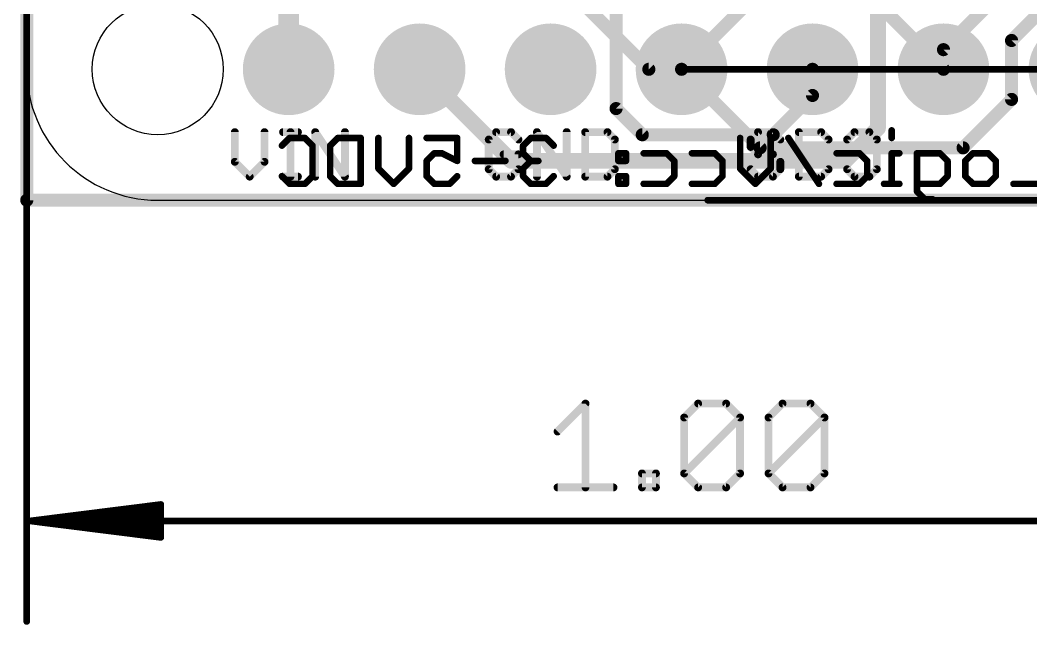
# Model space of a CAD drawing. Extents: x -3.6 to 34.1, y -8.2 to 24.4.
# Drawn here: x -0.13 to 19.47, y -8.24 to 3.49 of the extents above; entities that cross this region are included whole.
import ezdxf

# ---------------------------------------------------------------- set-up
doc = ezdxf.new("R2010")
doc.units = 0
for name, color, linetype in [('1', 12, 'CONTINUOUS'), ('16', 5, 'CONTINUOUS'), ('17', 110, 'CONTINUOUS'), ('20', 53, 'CONTINUOUS'), ('21', 40, 'CONTINUOUS'), ('22', 6, 'CONTINUOUS'), ('23', 40, 'CONTINUOUS'), ('47', 253, 'CONTINUOUS')]:
    doc.layers.add(name, color=color, linetype=linetype)

# ---------------------------------------------------------------- blocks, each defined once
blk = doc.blocks.new('ROUNDP')
at = {"const_width": 0.5}
blk.add_lwpolyline([(0, -0.25, 1), (0, 0.25, 1), (0, -0.25)], format="xyb", dxfattribs=at)

msp = doc.modelspace()

# ---------------------------------------------------------------- linework, layer by layer
at = {"layer": '1'}
for points, const_width in [([(0, 0), (0, 17.78)], 0.254), ([(15.991, 5.831), (12.7, 2.54)], 0.254), ([(11.43, 5.3204), (11.43, 1.778)], 0.254), ([(16.51, 1.397), (16.51, 4.826)], 0.3048), ([(5.08, 2.54), (5.08, 3.998)], 0.4064), ([(17.78, 2.921), (18.669, 3.81)], 0.254), ([(17.78, 2.54), (17.78, 2.921)], 0.254), ([(7.62, 2.54), (9.398, 0.762)], 0.3048), ([(15.24, 2.032), (15.24, 2.54)], 0.254), ([(14.478, 1.27), (15.24, 2.032)], 0.254), ([(11.43, 1.778), (11.938, 1.27)], 0.254), ([(11.938, 1.27), (14.478, 1.27)], 0.254), ([(15.875, 0.762), (16.51, 1.397)], 0.3048), ([(9.398, 0.762), (15.875, 0.762)], 0.3048), ([(25.4, 0), (0, 0)], 0.254)]:
    msp.add_lwpolyline(points, dxfattribs=dict(at, const_width=const_width))
for points, const_width in [([(17.8435, 2.921, 1), (17.7165, 2.921)], 0.127), ([(17.7351, 2.9659, 1), (17.8249, 2.8761)], 0.127), ([(4.9784, 2.54, 1), (5.1816, 2.54)], 0.2032), ([(7.6739, 2.5939, 1), (7.5661, 2.4861)], 0.1524), ([(12.6551, 2.5849, 1), (12.7449, 2.4951)], 0.127), ([(15.3035, 2.54, 1), (15.1765, 2.54)], 0.127), ([(17.7165, 2.54, 1), (17.8435, 2.54)], 0.127), ([(15.2849, 1.9871, 1), (15.1951, 2.0769)], 0.127), ([(15.1765, 2.032, 1), (15.3035, 2.032)], 0.127), ([(11.4749, 1.8229, 1), (11.3851, 1.7331)], 0.127), ([(11.3665, 1.778, 1), (11.4935, 1.778)], 0.127), ([(11.938, 1.3335, 1), (11.938, 1.2065)], 0.127), ([(11.8931, 1.2251, 1), (11.9829, 1.3149)], 0.127), ([(14.4331, 1.3149, 1), (14.5229, 1.2251)], 0.127), ([(14.478, 1.2065, 1), (14.478, 1.3335)], 0.127), ([(16.4338, 1.397, 1), (16.5862, 1.397)], 0.1524), ([(16.5639, 1.3431, 1), (16.4561, 1.4509)], 0.1524), ([(9.398, 0.8382, 1), (9.398, 0.6858)], 0.1524), ([(9.3441, 0.7081, 1), (9.4519, 0.8159)], 0.1524), ([(15.8211, 0.8159, 1), (15.9289, 0.7081)], 0.1524), ([(15.875, 0.6858, 1), (15.875, 0.8382)], 0.1524), ([(0, 0.0635, 1), (0, -0.0635)], 0.127), ([(-0.0635, 0, 1), (0.0635, 0)], 0.127)]:
    msp.add_lwpolyline(points, format="xyb", dxfattribs=dict(at, const_width=const_width))
at = {"layer": '16', "const_width": 0.254}
for points in [[(0, 0), (0, 17.78)], [(12.065, 2.54), (7.747, 6.858)], [(19.1008, 3.0988), (21.844, 5.842)], [(16.383, 3.937), (17.78, 2.54)], [(19.1008, 1.9558), (19.1008, 3.0988)], [(12.065, 2.54), (12.7, 2.54)], [(12.7, 2.54), (14.224, 1.016)], [(18.161, 1.016), (19.1008, 1.9558)], [(14.224, 1.016), (18.161, 1.016)], [(25.4, 0), (0, 0)]]:
    msp.add_lwpolyline(points, dxfattribs=at)
at = {"layer": '16', "const_width": 0.127}
for points in [[(19.1643, 3.0988, 1), (19.0373, 3.0988)], [(19.0559, 3.1437, 1), (19.1457, 3.0539)], [(12.065, 2.6035, 1), (12.065, 2.4765)], [(12.0201, 2.4951, 1), (12.1099, 2.5849)], [(12.7449, 2.5849, 1), (12.6551, 2.4951)], [(12.7, 2.4765, 1), (12.7, 2.6035)], [(17.7351, 2.4951, 1), (17.8249, 2.5849)], [(19.0373, 1.9558, 1), (19.1643, 1.9558)], [(19.1457, 1.9109, 1), (19.0559, 2.0007)], [(14.224, 1.0795, 1), (14.224, 0.9525)], [(14.1791, 0.9711, 1), (14.2689, 1.0609)], [(18.1161, 1.0609, 1), (18.2059, 0.9711)], [(18.161, 0.9525, 1), (18.161, 1.0795)], [(0, 0.0635, 1), (0, -0.0635)], [(-0.0635, 0, 1), (0.0635, 0)]]:
    msp.add_lwpolyline(points, format="xyb", dxfattribs=at)
at = {"layer": '20'}
for p, q in [((0, 15.24), (0, 2.54)), ((2.54, 0), (22.86, 0))]:
    msp.add_line(p, q, dxfattribs=at)
msp.add_circle((2.54, 2.54), 1.27, dxfattribs=at)
msp.add_arc((2.54, 2.54), 2.54, 180, 270, dxfattribs=at)
at = {"layer": '21', "const_width": 0.1524}
for points in [[(4.0358, 1.3215), (4.0358, 0.7453)], [(4.6121, 0.7453), (4.6121, 1.3215)], [(4.9714, 1.3215), (5.2595, 1.3215)], [(5.1154, 0.4572), (5.1154, 1.3215)], [(5.595, 0.4572), (5.595, 1.3215)], [(5.595, 1.3215), (6.1713, 0.4572)], [(6.1713, 0.4572), (6.1713, 1.3215)], [(9.104, 1.3215), (8.9599, 1.1775)], [(9.3921, 1.3215), (9.104, 1.3215)], [(9.5361, 1.1775), (9.3921, 1.3215)], [(9.8954, 0.4572), (9.8954, 1.3215)], [(9.8954, 1.3215), (10.4717, 0.4572)], [(10.4717, 0.4572), (10.4717, 1.3215)], [(10.831, 1.3215), (10.831, 0.4572)], [(11.2631, 1.3215), (10.831, 1.3215)], [(11.4072, 1.1775), (11.2631, 1.3215)], [(14.184, 1.3215), (14.0399, 1.1775)], [(14.4721, 1.3215), (14.184, 1.3215)], [(14.6161, 1.1775), (14.4721, 1.3215)], [(14.9754, 1.3215), (14.9754, 0.4572)], [(15.4076, 1.3215), (14.9754, 1.3215)], [(15.5517, 1.1775), (15.4076, 1.3215)], [(16.055, 1.3215), (15.911, 1.1775)], [(16.3431, 1.3215), (16.055, 1.3215)], [(16.4872, 1.1775), (16.3431, 1.3215)], [(8.9599, 1.1775), (8.9599, 0.6013)], [(11.4072, 0.6013), (11.4072, 1.1775)], [(14.0399, 1.1775), (14.0399, 1.0334)], [(15.5517, 0.6013), (15.5517, 1.1775)], [(15.911, 1.1775), (15.911, 0.6013)], [(16.4872, 0.6013), (16.4872, 1.1775)], [(14.0399, 1.0334), (14.184, 0.8894)], [(4.0358, 0.7453), (4.324, 0.4572)], [(4.324, 0.4572), (4.6121, 0.7453)], [(9.5361, 0.8894), (9.248, 0.8894)], [(9.5361, 0.6013), (9.5361, 0.8894)], [(14.184, 0.8894), (14.4721, 0.8894)], [(14.4721, 0.8894), (14.6161, 0.7453)], [(14.6161, 0.7453), (14.6161, 0.6013)], [(8.9599, 0.6013), (9.104, 0.4572)], [(9.3921, 0.4572), (9.5361, 0.6013)], [(11.2631, 0.4572), (11.4072, 0.6013)], [(14.184, 0.4572), (14.0399, 0.6013)], [(14.6161, 0.6013), (14.4721, 0.4572)], [(15.4076, 0.4572), (15.5517, 0.6013)], [(15.911, 0.6013), (16.055, 0.4572)], [(16.3431, 0.4572), (16.4872, 0.6013)], [(4.9714, 0.4572), (5.2595, 0.4572)], [(9.104, 0.4572), (9.3921, 0.4572)], [(10.831, 0.4572), (11.2631, 0.4572)], [(14.4721, 0.4572), (14.184, 0.4572)], [(14.9754, 0.4572), (15.4076, 0.4572)], [(16.055, 0.4572), (16.3431, 0.4572)]]:
    msp.add_lwpolyline(points, dxfattribs=at)
at = {"layer": '21', "const_width": 0.0762}
for points in [[(4.0739, 1.3215, 1), (3.9977, 1.3215)], [(4.6502, 1.3215, 1), (4.574, 1.3215)], [(4.9714, 1.3596, 1), (4.9714, 1.2834)], [(5.1535, 1.3215, 1), (5.0773, 1.3215)], [(5.2595, 1.2834, 1), (5.2595, 1.3596)], [(5.6267, 1.3427, 1), (5.5633, 1.3004)], [(5.6331, 1.3215, 1), (5.5569, 1.3215)], [(6.2094, 1.3215, 1), (6.1332, 1.3215)], [(9.104, 1.3596, 1), (9.104, 1.2834)], [(9.1309, 1.2946, 1), (9.077, 1.3485)], [(9.419, 1.3485, 1), (9.3651, 1.2946)], [(9.3921, 1.2834, 1), (9.3921, 1.3596)], [(9.9271, 1.3427, 1), (9.8637, 1.3004)], [(9.9335, 1.3215, 1), (9.8573, 1.3215)], [(10.5098, 1.3215, 1), (10.4336, 1.3215)], [(10.8691, 1.3215, 1), (10.7929, 1.3215)], [(10.831, 1.3596, 1), (10.831, 1.2834)], [(11.2901, 1.3485, 1), (11.2362, 1.2946)], [(11.2631, 1.2834, 1), (11.2631, 1.3596)], [(14.184, 1.3596, 1), (14.184, 1.2834)], [(14.2109, 1.2946, 1), (14.157, 1.3485)], [(14.499, 1.3485, 1), (14.4451, 1.2946)], [(14.4721, 1.2834, 1), (14.4721, 1.3596)], [(15.0135, 1.3215, 1), (14.9373, 1.3215)], [(14.9754, 1.3596, 1), (14.9754, 1.2834)], [(15.4346, 1.3485, 1), (15.3807, 1.2946)], [(15.4076, 1.2834, 1), (15.4076, 1.3596)], [(16.055, 1.3596, 1), (16.055, 1.2834)], [(16.082, 1.2946, 1), (16.0281, 1.3485)], [(16.3701, 1.3485, 1), (16.3162, 1.2946)], [(16.3431, 1.2834, 1), (16.3431, 1.3596)], [(8.998, 1.1775, 1), (8.9218, 1.1775)], [(8.933, 1.2044, 1), (8.9869, 1.1505)], [(9.5092, 1.1505, 1), (9.5631, 1.2044)], [(11.4453, 1.1775, 1), (11.3691, 1.1775)], [(11.3802, 1.1505, 1), (11.4341, 1.2044)], [(14.078, 1.1775, 1), (14.0018, 1.1775)], [(14.013, 1.2044, 1), (14.0669, 1.1505)], [(14.5892, 1.1505, 1), (14.6431, 1.2044)], [(15.5898, 1.1775, 1), (15.5136, 1.1775)], [(15.5247, 1.1505, 1), (15.5786, 1.2044)], [(15.884, 1.2044, 1), (15.9379, 1.1505)], [(15.9491, 1.1775, 1), (15.8729, 1.1775)], [(16.5253, 1.1775, 1), (16.4491, 1.1775)], [(16.4602, 1.1505, 1), (16.5141, 1.2044)], [(14.0669, 1.0604, 1), (14.013, 1.0065)], [(14.0018, 1.0334, 1), (14.078, 1.0334)], [(4.0628, 0.7723, 1), (4.0089, 0.7184)], [(4.639, 0.7184, 1), (4.5851, 0.7723)], [(9.248, 0.9275, 1), (9.248, 0.8513)], [(9.5742, 0.8894, 1), (9.498, 0.8894)], [(9.5361, 0.8513, 1), (9.5361, 0.9275)], [(14.184, 0.9275, 1), (14.184, 0.8513)], [(14.157, 0.8624, 1), (14.2109, 0.9163)], [(14.499, 0.9163, 1), (14.4451, 0.8624)], [(14.4721, 0.8513, 1), (14.4721, 0.9275)], [(14.6542, 0.7453, 1), (14.578, 0.7453)], [(14.5892, 0.7184, 1), (14.6431, 0.7723)], [(3.9977, 0.7453, 1), (4.0739, 0.7453)], [(4.574, 0.7453, 1), (4.6502, 0.7453)], [(8.9869, 0.6282, 1), (8.933, 0.5743)], [(8.9218, 0.6013, 1), (8.998, 0.6013)], [(9.498, 0.6013, 1), (9.5742, 0.6013)], [(9.5631, 0.5743, 1), (9.5092, 0.6282)], [(11.3691, 0.6013, 1), (11.4453, 0.6013)], [(11.4341, 0.5743, 1), (11.3802, 0.6282)], [(14.0669, 0.6282, 1), (14.013, 0.5743)], [(14.578, 0.6013, 1), (14.6542, 0.6013)], [(14.6431, 0.5743, 1), (14.5892, 0.6282)], [(15.5136, 0.6013, 1), (15.5898, 0.6013)], [(15.5786, 0.5743, 1), (15.5247, 0.6282)], [(15.9379, 0.6282, 1), (15.884, 0.5743)], [(15.8729, 0.6013, 1), (15.9491, 0.6013)], [(16.4491, 0.6013, 1), (16.5253, 0.6013)], [(16.5141, 0.5743, 1), (16.4602, 0.6282)], [(4.297, 0.4841, 1), (4.3509, 0.4303)], [(4.297, 0.4303, 1), (4.3509, 0.4841)], [(4.9714, 0.4953, 1), (4.9714, 0.4191)], [(5.0773, 0.4572, 1), (5.1535, 0.4572)], [(5.2595, 0.4191, 1), (5.2595, 0.4953)], [(5.5569, 0.4572, 1), (5.6331, 0.4572)], [(6.1332, 0.4572, 1), (6.2094, 0.4572)], [(6.1396, 0.4361, 1), (6.203, 0.4783)], [(9.104, 0.4953, 1), (9.104, 0.4191)], [(9.077, 0.4303, 1), (9.1309, 0.4841)], [(9.3651, 0.4841, 1), (9.419, 0.4303)], [(9.3921, 0.4191, 1), (9.3921, 0.4953)], [(9.8573, 0.4572, 1), (9.9335, 0.4572)], [(10.4336, 0.4572, 1), (10.5098, 0.4572)], [(10.44, 0.4361, 1), (10.5034, 0.4783)], [(10.831, 0.4953, 1), (10.831, 0.4191)], [(10.7929, 0.4572, 1), (10.8691, 0.4572)], [(11.2362, 0.4841, 1), (11.2901, 0.4303)], [(11.2631, 0.4191, 1), (11.2631, 0.4953)], [(14.184, 0.4953, 1), (14.184, 0.4191)], [(14.157, 0.4303, 1), (14.2109, 0.4841)], [(14.4451, 0.4841, 1), (14.499, 0.4303)], [(14.4721, 0.4191, 1), (14.4721, 0.4953)], [(14.9754, 0.4953, 1), (14.9754, 0.4191)], [(14.9373, 0.4572, 1), (15.0135, 0.4572)], [(15.3807, 0.4841, 1), (15.4346, 0.4303)], [(15.4076, 0.4191, 1), (15.4076, 0.4953)], [(16.055, 0.4953, 1), (16.055, 0.4191)], [(16.0281, 0.4303, 1), (16.082, 0.4841)], [(16.3162, 0.4841, 1), (16.3701, 0.4303)], [(16.3431, 0.4191, 1), (16.3431, 0.4953)]]:
    msp.add_lwpolyline(points, format="xyb", dxfattribs=at)
at = {"layer": '22', "const_width": 0.127}
for points in [[(16.776, 1.3556), (16.776, 1.2073)], [(4.949, 1.059), (5.0973, 1.2073)], [(5.0973, 1.2073), (5.3939, 1.2073)], [(5.3939, 1.2073), (5.5422, 1.059)], [(5.8845, 1.059), (6.0328, 1.2073)], [(6.0328, 1.2073), (6.4777, 1.2073)], [(6.4777, 1.2073), (6.4777, 0.3175)], [(6.82, 0.6141), (6.82, 1.2073)], [(7.4132, 1.2073), (7.4132, 0.6141)], [(7.7555, 1.2073), (8.3487, 1.2073)], [(8.3487, 1.2073), (8.3487, 0.7624)], [(9.7749, 1.2073), (9.6266, 1.059)], [(10.0715, 1.2073), (9.7749, 1.2073)], [(10.2198, 1.059), (10.0715, 1.2073)], [(13.8364, 0.6141), (13.8364, 1.2073)], [(14.4296, 1.2073), (14.4296, 0.6141)], [(15.3651, 0.3175), (14.7719, 1.2073)], [(5.5422, 1.059), (5.5422, 0.4658)], [(5.8845, 0.4658), (5.8845, 1.059)], [(9.6266, 1.059), (9.6266, 0.9107)], [(7.9038, 0.9107), (7.7555, 0.7624)], [(7.7555, 0.7624), (7.7555, 0.4658)], [(8.0521, 0.9107), (7.9038, 0.9107)], [(8.3487, 0.7624), (8.0521, 0.9107)], [(9.2842, 0.7624), (8.6911, 0.7624)], [(9.6266, 0.9107), (9.7749, 0.7624)], [(9.7749, 0.7624), (9.6266, 0.6141)], [(9.7749, 0.7624), (9.9232, 0.7624)], [(11.623, 0.9107), (11.4747, 0.9107)], [(11.4747, 0.9107), (11.4747, 0.7624)], [(11.4747, 0.7624), (11.623, 0.7624)], [(11.623, 0.7624), (11.623, 0.9107)], [(11.9654, 0.9107), (12.4103, 0.9107)], [(12.4103, 0.9107), (12.5585, 0.7624)], [(12.5585, 0.7624), (12.5585, 0.4658)], [(12.9009, 0.9107), (13.3458, 0.9107)], [(13.3458, 0.9107), (13.4941, 0.7624)], [(13.4941, 0.7624), (13.4941, 0.4658)], [(15.7075, 0.9107), (16.1523, 0.9107)], [(16.1523, 0.9107), (16.3006, 0.7624)], [(16.3006, 0.7624), (16.3006, 0.4658)], [(16.9243, 0.9107), (16.776, 0.9107)], [(16.776, 0.9107), (16.776, 0.3175)], [(17.2666, 0.1692), (17.2666, 0.9107)], [(17.2666, 0.9107), (17.7115, 0.9107)], [(17.7115, 0.9107), (17.8598, 0.7624)], [(17.8598, 0.7624), (17.8598, 0.4658)], [(18.2022, 0.7624), (18.3505, 0.9107)], [(18.2022, 0.4658), (18.2022, 0.7624)], [(18.3505, 0.9107), (18.647, 0.9107)], [(18.647, 0.9107), (18.7953, 0.7624)], [(18.7953, 0.7624), (18.7953, 0.4658)], [(7.1166, 0.3175), (6.82, 0.6141)], [(7.4132, 0.6141), (7.1166, 0.3175)], [(9.6266, 0.6141), (9.6266, 0.4658)], [(14.133, 0.3175), (13.8364, 0.6141)], [(14.4296, 0.6141), (14.133, 0.3175)], [(5.0973, 0.3175), (4.949, 0.4658)], [(5.5422, 0.4658), (5.3939, 0.3175)], [(6.0328, 0.3175), (5.8845, 0.4658)], [(7.7555, 0.4658), (7.9038, 0.3175)], [(8.2004, 0.3175), (8.3487, 0.4658)], [(9.6266, 0.4658), (9.7749, 0.3175)], [(10.0715, 0.3175), (10.2198, 0.4658)], [(11.623, 0.4658), (11.4747, 0.4658)], [(11.4747, 0.4658), (11.4747, 0.3175)], [(11.623, 0.3175), (11.623, 0.4658)], [(12.5585, 0.4658), (12.4103, 0.3175)], [(13.4941, 0.4658), (13.3458, 0.3175)], [(16.3006, 0.4658), (16.1523, 0.3175)], [(17.8598, 0.4658), (17.7115, 0.3175)], [(18.3505, 0.3175), (18.2022, 0.4658)], [(18.7953, 0.4658), (18.647, 0.3175)], [(5.3939, 0.3175), (5.0973, 0.3175)], [(6.4777, 0.3175), (6.0328, 0.3175)], [(7.9038, 0.3175), (8.2004, 0.3175)], [(9.7749, 0.3175), (10.0715, 0.3175)], [(11.4747, 0.3175), (11.623, 0.3175)], [(12.4103, 0.3175), (11.9654, 0.3175)], [(13.3458, 0.3175), (12.9009, 0.3175)], [(16.1523, 0.3175), (15.7075, 0.3175)], [(16.9243, 0.3175), (16.6277, 0.3175)], [(17.7115, 0.3175), (17.2666, 0.3175)], [(17.4149, 0.0209), (17.2666, 0.1692)], [(18.647, 0.3175), (18.3505, 0.3175)], [(19.7309, 0.3175), (19.1377, 0.3175)], [(17.5632, 0.0209), (17.4149, 0.0209)]]:
    msp.add_lwpolyline(points, dxfattribs=at)
at = {"layer": '22', "const_width": 0.0635}
for points in [[(16.8078, 1.3556, 1), (16.7443, 1.3556)], [(5.0973, 1.239, 1), (5.0973, 1.1755)], [(5.1197, 1.1848, 1), (5.0748, 1.2297)], [(5.4163, 1.2297, 1), (5.3714, 1.1848)], [(5.3939, 1.1755, 1), (5.3939, 1.239)], [(6.0328, 1.239, 1), (6.0328, 1.1755)], [(6.0552, 1.1848, 1), (6.0103, 1.2297)], [(6.5094, 1.2073, 1), (6.4459, 1.2073)], [(6.4777, 1.1755, 1), (6.4777, 1.239)], [(6.8518, 1.2073, 1), (6.7883, 1.2073)], [(7.4449, 1.2073, 1), (7.3814, 1.2073)], [(7.7555, 1.239, 1), (7.7555, 1.1755)], [(8.3805, 1.2073, 1), (8.317, 1.2073)], [(8.3487, 1.1755, 1), (8.3487, 1.239)], [(9.7749, 1.239, 1), (9.7749, 1.1755)], [(9.7973, 1.1848, 1), (9.7524, 1.2297)], [(10.0939, 1.2297, 1), (10.049, 1.1848)], [(10.0715, 1.1755, 1), (10.0715, 1.239)], [(13.8682, 1.2073, 1), (13.8047, 1.2073)], [(14.4613, 1.2073, 1), (14.3978, 1.2073)], [(14.7983, 1.2249, 1), (14.7455, 1.1896)], [(16.7443, 1.2073, 1), (16.8078, 1.2073)], [(4.9265, 1.0814, 1), (4.9714, 1.0365)], [(5.5739, 1.059, 1), (5.5104, 1.059)], [(5.5197, 1.0365, 1), (5.5646, 1.0814)], [(5.9163, 1.059, 1), (5.8528, 1.059)], [(5.8621, 1.0814, 1), (5.907, 1.0365)], [(9.6583, 1.059, 1), (9.5948, 1.059)], [(9.6041, 1.0814, 1), (9.649, 1.0365)], [(10.1973, 1.0365, 1), (10.2422, 1.0814)], [(7.7873, 0.7624, 1), (7.7238, 0.7624)], [(7.7331, 0.7848, 1), (7.778, 0.7399)], [(7.9038, 0.9424, 1), (7.9038, 0.8789)], [(7.9263, 0.8882, 1), (7.8814, 0.9331)], [(8.0663, 0.9391, 1), (8.0379, 0.8823)], [(8.0521, 0.8789, 1), (8.0521, 0.9424)], [(8.317, 0.7624, 1), (8.3805, 0.7624)], [(8.3345, 0.734, 1), (8.3629, 0.7908)], [(8.6911, 0.7941, 1), (8.6911, 0.7306)], [(9.2842, 0.7306, 1), (9.2842, 0.7941)], [(9.5948, 0.9107, 1), (9.6583, 0.9107)], [(9.649, 0.9331, 1), (9.6041, 0.8882)], [(9.7749, 0.7941, 1), (9.7749, 0.7306)], [(9.7973, 0.7399, 1), (9.7524, 0.7848)], [(9.7524, 0.7399, 1), (9.7973, 0.7848)], [(9.9232, 0.7306, 1), (9.9232, 0.7941)], [(11.5065, 0.9107, 1), (11.443, 0.9107)], [(11.4747, 0.9424, 1), (11.4747, 0.8789)], [(11.4747, 0.7941, 1), (11.4747, 0.7306)], [(11.443, 0.7624, 1), (11.5065, 0.7624)], [(11.6548, 0.9107, 1), (11.5913, 0.9107)], [(11.5913, 0.7624, 1), (11.6548, 0.7624)], [(11.623, 0.8789, 1), (11.623, 0.9424)], [(11.623, 0.7306, 1), (11.623, 0.7941)], [(11.9654, 0.9424, 1), (11.9654, 0.8789)], [(12.4327, 0.9331, 1), (12.3878, 0.8882)], [(12.4103, 0.8789, 1), (12.4103, 0.9424)], [(12.5903, 0.7624, 1), (12.5268, 0.7624)], [(12.5361, 0.7399, 1), (12.581, 0.7848)], [(12.9009, 0.9424, 1), (12.9009, 0.8789)], [(13.3682, 0.9331, 1), (13.3233, 0.8882)], [(13.3458, 0.8789, 1), (13.3458, 0.9424)], [(13.5258, 0.7624, 1), (13.4623, 0.7624)], [(13.4716, 0.7399, 1), (13.5165, 0.7848)], [(15.7075, 0.9424, 1), (15.7075, 0.8789)], [(16.1748, 0.9331, 1), (16.1299, 0.8882)], [(16.1523, 0.8789, 1), (16.1523, 0.9424)], [(16.3324, 0.7624, 1), (16.2689, 0.7624)], [(16.2782, 0.7399, 1), (16.3231, 0.7848)], [(16.8078, 0.9107, 1), (16.7443, 0.9107)], [(16.776, 0.9424, 1), (16.776, 0.8789)], [(16.9243, 0.8789, 1), (16.9243, 0.9424)], [(17.2984, 0.9107, 1), (17.2349, 0.9107)], [(17.2666, 0.9424, 1), (17.2666, 0.8789)], [(17.734, 0.9331, 1), (17.6891, 0.8882)], [(17.7115, 0.8789, 1), (17.7115, 0.9424)], [(17.8916, 0.7624, 1), (17.8281, 0.7624)], [(17.8374, 0.7399, 1), (17.8823, 0.7848)], [(18.2339, 0.7624, 1), (18.1704, 0.7624)], [(18.1797, 0.7848, 1), (18.2246, 0.7399)], [(18.3505, 0.9424, 1), (18.3505, 0.8789)], [(18.3729, 0.8882, 1), (18.328, 0.9331)], [(18.6695, 0.9331, 1), (18.6246, 0.8882)], [(18.647, 0.8789, 1), (18.647, 0.9424)], [(18.8271, 0.7624, 1), (18.7636, 0.7624)], [(18.7729, 0.7399, 1), (18.8178, 0.7848)], [(6.7883, 0.6141, 1), (6.8518, 0.6141)], [(6.8425, 0.6365, 1), (6.7976, 0.5916)], [(7.3814, 0.6141, 1), (7.4449, 0.6141)], [(7.4356, 0.5916, 1), (7.3907, 0.6365)], [(9.6583, 0.6141, 1), (9.5948, 0.6141)], [(9.6041, 0.6365, 1), (9.649, 0.5916)], [(13.8047, 0.6141, 1), (13.8682, 0.6141)], [(13.8589, 0.6365, 1), (13.814, 0.5916)], [(14.3978, 0.6141, 1), (14.4613, 0.6141)], [(14.452, 0.5916, 1), (14.4071, 0.6365)], [(4.9714, 0.4882, 1), (4.9265, 0.4433)], [(5.5104, 0.4658, 1), (5.5739, 0.4658)], [(5.5646, 0.4433, 1), (5.5197, 0.4882)], [(5.907, 0.4882, 1), (5.8621, 0.4433)], [(5.8528, 0.4658, 1), (5.9163, 0.4658)], [(7.7238, 0.4658, 1), (7.7873, 0.4658)], [(7.778, 0.4882, 1), (7.7331, 0.4433)], [(8.3712, 0.4433, 1), (8.3263, 0.4882)], [(9.5948, 0.4658, 1), (9.6583, 0.4658)], [(9.649, 0.4882, 1), (9.6041, 0.4433)], [(10.2422, 0.4433, 1), (10.1973, 0.4882)], [(11.5065, 0.4658, 1), (11.443, 0.4658)], [(11.4747, 0.4975, 1), (11.4747, 0.434)], [(11.6548, 0.4658, 1), (11.5913, 0.4658)], [(11.623, 0.434, 1), (11.623, 0.4975)], [(12.5268, 0.4658, 1), (12.5903, 0.4658)], [(12.581, 0.4433, 1), (12.5361, 0.4882)], [(13.4623, 0.4658, 1), (13.5258, 0.4658)], [(13.5165, 0.4433, 1), (13.4716, 0.4882)], [(16.2689, 0.4658, 1), (16.3324, 0.4658)], [(16.3231, 0.4433, 1), (16.2782, 0.4882)], [(17.8281, 0.4658, 1), (17.8916, 0.4658)], [(17.8823, 0.4433, 1), (17.8374, 0.4882)], [(18.2246, 0.4882, 1), (18.1797, 0.4433)], [(18.1704, 0.4658, 1), (18.2339, 0.4658)], [(18.7636, 0.4658, 1), (18.8271, 0.4658)], [(18.8178, 0.4433, 1), (18.7729, 0.4882)], [(5.0973, 0.3493, 1), (5.0973, 0.2858)], [(5.0748, 0.295, 1), (5.1197, 0.34)], [(5.3714, 0.34, 1), (5.4163, 0.295)], [(5.3939, 0.2858, 1), (5.3939, 0.3493)], [(6.0328, 0.3493, 1), (6.0328, 0.2858)], [(6.0103, 0.295, 1), (6.0552, 0.34)], [(6.4459, 0.3175, 1), (6.5094, 0.3175)], [(6.4777, 0.2858, 1), (6.4777, 0.3493)], [(7.0942, 0.34, 1), (7.1391, 0.295)], [(7.0942, 0.295, 1), (7.1391, 0.34)], [(7.9038, 0.3493, 1), (7.9038, 0.2858)], [(7.8814, 0.295, 1), (7.9263, 0.34)], [(8.178, 0.34, 1), (8.2229, 0.295)], [(8.2004, 0.2858, 1), (8.2004, 0.3493)], [(9.7749, 0.3493, 1), (9.7749, 0.2858)], [(9.7524, 0.295, 1), (9.7973, 0.34)], [(10.049, 0.34, 1), (10.0939, 0.295)], [(10.0715, 0.2858, 1), (10.0715, 0.3493)], [(11.4747, 0.3493, 1), (11.4747, 0.2858)], [(11.443, 0.3175, 1), (11.5065, 0.3175)], [(11.5913, 0.3175, 1), (11.6548, 0.3175)], [(11.623, 0.2858, 1), (11.623, 0.3493)], [(11.9654, 0.3493, 1), (11.9654, 0.2858)], [(12.3878, 0.34, 1), (12.4327, 0.295)], [(12.4103, 0.2858, 1), (12.4103, 0.3493)], [(12.9009, 0.3493, 1), (12.9009, 0.2858)], [(13.3233, 0.34, 1), (13.3682, 0.295)], [(13.3458, 0.2858, 1), (13.3458, 0.3493)], [(14.1105, 0.34, 1), (14.1555, 0.295)], [(14.1105, 0.295, 1), (14.1555, 0.34)], [(15.3387, 0.2999, 1), (15.3915, 0.3351)], [(15.7075, 0.3493, 1), (15.7075, 0.2858)], [(16.1299, 0.34, 1), (16.1748, 0.295)], [(16.1523, 0.2858, 1), (16.1523, 0.3493)], [(16.6277, 0.3493, 1), (16.6277, 0.2858)], [(16.7443, 0.3175, 1), (16.8078, 0.3175)], [(16.9243, 0.2858, 1), (16.9243, 0.3493)], [(17.2666, 0.3493, 1), (17.2666, 0.2858)], [(17.2349, 0.1692, 1), (17.2984, 0.1692)], [(17.2891, 0.1917, 1), (17.2442, 0.1468)], [(17.6891, 0.34, 1), (17.734, 0.295)], [(17.7115, 0.2858, 1), (17.7115, 0.3493)], [(18.3505, 0.3493, 1), (18.3505, 0.2858)], [(18.328, 0.295, 1), (18.3729, 0.34)], [(18.6246, 0.34, 1), (18.6695, 0.295)], [(18.647, 0.2858, 1), (18.647, 0.3493)], [(19.1377, 0.3493, 1), (19.1377, 0.2858)], [(17.4149, 0.0527, 1), (17.4149, -0.0108)], [(17.3925, -0.0015, 1), (17.4374, 0.0434)], [(17.5632, -0.0108, 1), (17.5632, 0.0527)]]:
    msp.add_lwpolyline(points, format="xyb", dxfattribs=at)
at = {"layer": '23'}
msp.add_point((12.7, 2.54), dxfattribs=at)
at = {"layer": '47'}
for points, const_width in [([(0, 6.223), (0, -8.173)], 0.13), ([(12.7, 2.54), (31.287, 2.54)], 0.13), ([(13.208, 0), (34.081, 0)], 0.13), ([(10.2948, -4.4876), (10.8371, -3.9453)], 0.1524), ([(10.8371, -3.9453), (10.8371, -5.5723)], 0.1524), ([(12.7505, -4.2165), (13.0217, -3.9453)], 0.1524), ([(13.0217, -3.9453), (13.564, -3.9453)], 0.1524), ([(13.564, -3.9453), (13.8352, -4.2165)], 0.1524), ([(14.3877, -4.2165), (14.6589, -3.9453)], 0.1524), ([(14.6589, -3.9453), (15.2012, -3.9453)], 0.1524), ([(15.2012, -3.9453), (15.4724, -4.2165)], 0.1524), ([(12.7505, -5.3011), (12.7505, -4.2165)], 0.1524), ([(12.7505, -5.3011), (13.8352, -4.2165)], 0.1524), ([(13.8352, -4.2165), (13.8352, -5.3011)], 0.1524), ([(14.3877, -5.3011), (14.3877, -4.2165)], 0.1524), ([(14.3877, -5.3011), (15.4724, -4.2165)], 0.1524), ([(15.4724, -4.2165), (15.4724, -5.3011)], 0.1524), ([(11.932, -5.5723), (11.932, -5.3011)], 0.1524), ([(11.932, -5.3011), (12.2031, -5.3011)], 0.1524), ([(12.2031, -5.3011), (12.2031, -5.5723)], 0.1524), ([(13.0217, -5.5723), (12.7505, -5.3011)], 0.1524), ([(13.8352, -5.3011), (13.564, -5.5723)], 0.1524), ([(14.6589, -5.5723), (14.3877, -5.3011)], 0.1524), ([(15.4724, -5.3011), (15.2012, -5.5723)], 0.1524), ([(10.2948, -5.5723), (11.3795, -5.5723)], 0.1524), ([(12.2031, -5.5723), (11.932, -5.5723)], 0.1524), ([(13.564, -5.5723), (13.0217, -5.5723)], 0.1524), ([(15.2012, -5.5723), (14.6589, -5.5723)], 0.1524), ([(0.065, -6.223), (2.6, -5.9038)], 0.13), ([(2.6, -5.9038), (2.6, -6.5422)], 0.13), ([(0.065, -6.223), (2.6, -5.963)], 0.13), ([(0.065, -6.223), (2.6, -6.093)], 0.13), ([(25.335, -6.223), (0.065, -6.223)], 0.13), ([(2.6, -6.5422), (0.065, -6.223)], 0.13), ([(2.6, -6.353), (0.065, -6.223)], 0.13), ([(2.6, -6.483), (0.065, -6.223)], 0.13)]:
    msp.add_lwpolyline(points, dxfattribs=dict(at, const_width=const_width))
for points, const_width in [([(12.7, 2.5725, 1), (12.7, 2.5075)], 0.065), ([(13.208, 0.0325, 1), (13.208, -0.0325)], 0.065), ([(10.8752, -3.9453, 1), (10.799, -3.9453)], 0.0762), ([(10.8641, -3.9723, 1), (10.8102, -3.9184)], 0.0762), ([(13.0217, -3.9072, 1), (13.0217, -3.9834)], 0.0762), ([(13.0486, -3.9723, 1), (12.9948, -3.9184)], 0.0762), ([(13.591, -3.9184, 1), (13.5371, -3.9723)], 0.0762), ([(13.564, -3.9834, 1), (13.564, -3.9072)], 0.0762), ([(14.6589, -3.9072, 1), (14.6589, -3.9834)], 0.0762), ([(14.6858, -3.9723, 1), (14.6319, -3.9184)], 0.0762), ([(15.2281, -3.9184, 1), (15.1743, -3.9723)], 0.0762), ([(15.2012, -3.9834, 1), (15.2012, -3.9072)], 0.0762), ([(12.7886, -4.2165, 1), (12.7124, -4.2165)], 0.0762), ([(12.7236, -4.1895, 1), (12.7775, -4.2434)], 0.0762), ([(13.8733, -4.2165, 1), (13.7971, -4.2165)], 0.0762), ([(13.8621, -4.2434, 1), (13.8083, -4.1895)], 0.0762), ([(13.8083, -4.2434, 1), (13.8621, -4.1895)], 0.0762), ([(14.4258, -4.2165, 1), (14.3496, -4.2165)], 0.0762), ([(14.3608, -4.1895, 1), (14.4146, -4.2434)], 0.0762), ([(15.5105, -4.2165, 1), (15.4343, -4.2165)], 0.0762), ([(15.4993, -4.2434, 1), (15.4454, -4.1895)], 0.0762), ([(15.4454, -4.2434, 1), (15.4993, -4.1895)], 0.0762), ([(10.2679, -4.4607, 1), (10.3218, -4.5146)], 0.0762), ([(11.9701, -5.3011, 1), (11.8939, -5.3011)], 0.0762), ([(11.932, -5.263, 1), (11.932, -5.3392)], 0.0762), ([(12.2412, -5.3011, 1), (12.165, -5.3011)], 0.0762), ([(12.2031, -5.3392, 1), (12.2031, -5.263)], 0.0762), ([(12.7775, -5.2742, 1), (12.7236, -5.3281)], 0.0762), ([(12.7236, -5.2742, 1), (12.7775, -5.3281)], 0.0762), ([(12.7124, -5.3011, 1), (12.7886, -5.3011)], 0.0762), ([(13.7971, -5.3011, 1), (13.8733, -5.3011)], 0.0762), ([(13.8621, -5.3281, 1), (13.8083, -5.2742)], 0.0762), ([(14.4146, -5.2742, 1), (14.3608, -5.3281)], 0.0762), ([(14.3608, -5.2742, 1), (14.4146, -5.3281)], 0.0762), ([(14.3496, -5.3011, 1), (14.4258, -5.3011)], 0.0762), ([(15.4343, -5.3011, 1), (15.5105, -5.3011)], 0.0762), ([(15.4993, -5.3281, 1), (15.4454, -5.2742)], 0.0762), ([(10.2948, -5.5342, 1), (10.2948, -5.6104)], 0.0762), ([(10.799, -5.5723, 1), (10.8752, -5.5723)], 0.0762), ([(11.3795, -5.6104, 1), (11.3795, -5.5342)], 0.0762), ([(11.932, -5.5342, 1), (11.932, -5.6104)], 0.0762), ([(11.8939, -5.5723, 1), (11.9701, -5.5723)], 0.0762), ([(12.165, -5.5723, 1), (12.2412, -5.5723)], 0.0762), ([(12.2031, -5.6104, 1), (12.2031, -5.5342)], 0.0762), ([(13.0217, -5.5342, 1), (13.0217, -5.6104)], 0.0762), ([(12.9948, -5.5992, 1), (13.0486, -5.5454)], 0.0762), ([(13.5371, -5.5454, 1), (13.591, -5.5992)], 0.0762), ([(13.564, -5.6104, 1), (13.564, -5.5342)], 0.0762), ([(14.6589, -5.5342, 1), (14.6589, -5.6104)], 0.0762), ([(14.6319, -5.5992, 1), (14.6858, -5.5454)], 0.0762), ([(15.1743, -5.5454, 1), (15.2281, -5.5992)], 0.0762), ([(15.2012, -5.6104, 1), (15.2012, -5.5342)], 0.0762), ([(2.6325, -5.9038, 1), (2.5675, -5.9038)], 0.065), ([(2.6041, -5.936, 1), (2.5959, -5.8715)], 0.065), ([(2.6033, -5.9953, 1), (2.5967, -5.9307)], 0.065), ([(2.6017, -6.1255, 1), (2.5983, -6.0605)], 0.065), ([(0.065, -6.1905, 1), (0.065, -6.2555)], 0.065), ([(0.0691, -6.1908, 1), (0.0609, -6.2552)], 0.065), ([(0.0633, -6.1905, 1), (0.0667, -6.2555)], 0.065), ([(0.0667, -6.1905, 1), (0.0633, -6.2555)], 0.065), ([(0.0683, -6.1907, 1), (0.0617, -6.2553)], 0.065), ([(0.0617, -6.1907, 1), (0.0683, -6.2553)], 0.065), ([(0.0609, -6.1908, 1), (0.0691, -6.2552)], 0.065), ([(2.5967, -6.5153, 1), (2.6033, -6.4507)], 0.065), ([(2.5983, -6.3855, 1), (2.6017, -6.3205)], 0.065), ([(2.5675, -6.5422, 1), (2.6325, -6.5422)], 0.065), ([(2.5959, -6.5745, 1), (2.6041, -6.51)], 0.065), ([(-0.0325, -8.173, 1), (0.0325, -8.173)], 0.065)]:
    msp.add_lwpolyline(points, format="xyb", dxfattribs=dict(at, const_width=const_width))

# ---------------------------------------------------------------- block references
at = {"layer": '17', "xscale": 1.778, "yscale": 1.778, "rotation": 90}
for p in [(5.08, 2.54), (5.08, 2.54), (7.62, 2.54), (7.62, 2.54), (10.16, 2.54), (10.16, 2.54), (12.7, 2.54), (12.7, 2.54), (15.24, 2.54), (15.24, 2.54), (17.78, 2.54), (17.78, 2.54), (20.32, 2.54), (20.32, 2.54)]:
    msp.add_blockref('ROUNDP', p, dxfattribs=at)

doc.saveas('drawing.dxf')
